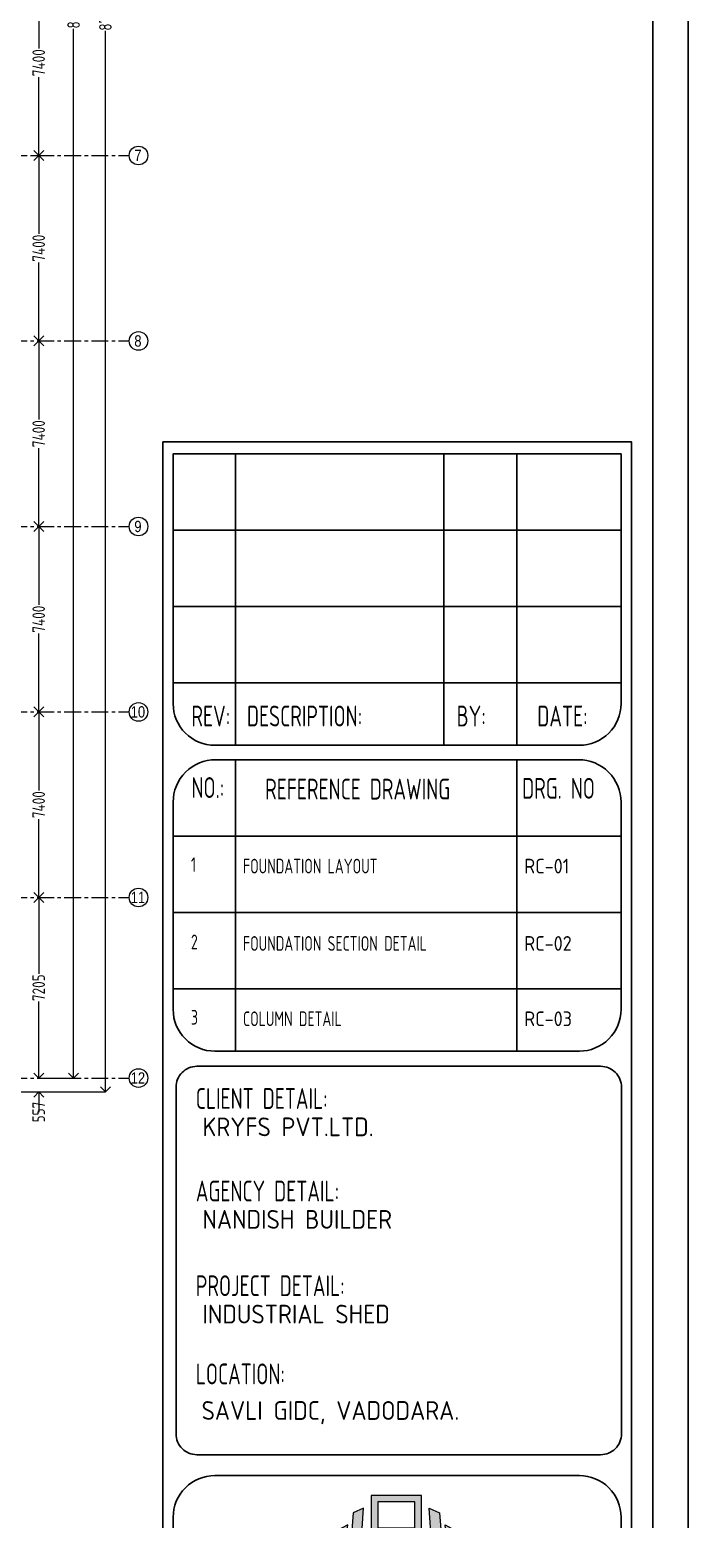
# Model space of a CAD drawing. Header units: inches. Extents: x -605 to 2991212, y -2872845 to 0.
# Drawn here: x 2361959 to 2388208, y -2734155 to -2674737 of the extents above; entities that cross this region are included whole.
import ezdxf

# ---------------------------------------------------------------- set-up
doc = ezdxf.new("R2010")
doc.units = ezdxf.units.IN
doc.header["$LTSCALE"] = 600
doc.header["$MEASUREMENT"] = 0
doc.linetypes.add('CENTER', pattern=[2, 1.25, -0.25, 0.25, -0.25])
for name, color, linetype, lineweight in [('PV_TEXT_ROMANS', 7, 'Continuous', 0), ('rDIMension', 1, 'Continuous', 18), ('rSHEET', 2, 'Continuous', 30)]:
    doc.layers.add(name, color=color, linetype=linetype, lineweight=lineweight)
doc.layers.add('SnT-CENTER2', color=8, linetype='CENTER')
doc.styles.add('DIM', font='geniso.shx', dxfattribs={"width": 0.85})
doc.styles.add('J.P', font='ARIALN.TTF')
doc.styles.get("Standard").update_dxf_attribs({"font": 'arial.ttf'})
doc.styles.add('TEXT3', font='geniso.shx')
doc.styles.add('TEXT3 0.75NA', font='geniso.shx', dxfattribs={"width": 0.75})
doc.dimstyles.new('ST-100', dxfattribs={"dimscale": 100, "dimtxt": 2.5, "dimasz": 2, "dimexe": 0.18, "dimexo": 0.0625, "dimgap": 0.2, "dimtad": 0, "dimdec": 0, "dimzin": 0, "dimdsep": 46, "dimtxsty": 'DIM', "dimblk": 'OPEN90', "dimcen": 0.09, "dimclrd": 256, "dimclrt": 7, "dimadec": 0, "dimazin": 0, "dimtfac": 1, "dimtdec": 0, "dimtofl": 0, "dimtmove": 0, "dimatfit": 3, "dimldrblk": 'OPEN90', "dimfxl": 1, "dimtolj": 1, "dimtzin": 0, "dimlwd": -1, "dimarcsym": 0})

# ---------------------------------------------------------------- blocks, each defined once
blk = doc.blocks.new('Q')
at = {"linetype": 'Continuous', "ltscale": 0.5}
h = blk.add_hatch(color=152, dxfattribs=at)
h.dxf.hatch_style = 1
h.paths.add_polyline_path([(9.79, 19.18), (9.79, 9.76), (10.5, 9.76), (10.5, 15.05), (15.19, 15.05), (15.19, 19.18)])
h.paths.add_polyline_path([(10.5, 18.5), (10.5, 15.72), (14.45, 15.72), (14.45, 18.5)], flags=16)
h = blk.add_hatch(color=10, dxfattribs=at)
h.dxf.hatch_style = 1
h.paths.add_polyline_path([(7.87, 17.31), (7.27, 9.83), (8.41, 9.62), (8.96, 17.82)])
h.paths.add_polyline_path([(17.1, 17.31), (17.7, 9.83), (16.56, 9.62), (16.01, 17.82)])
h = blk.add_hatch(color=152, dxfattribs=at)
h.dxf.hatch_style = 1
h.paths.add_polyline_path([(6.07, 15.37), (5.53, 10.52), (6.67, 10.29), (7.27, 16.02)])
h.paths.add_polyline_path([(18.9, 15.37), (19.44, 10.52), (18.3, 10.29), (17.7, 16.02)])
h = blk.add_hatch(color=152, dxfattribs=at)
h.dxf.hatch_style = 1
h.paths.add_polyline_path([(11.15, 14.43), (11.15, 9.76), (15.19, 9.76), (15.19, 10.52), (11.87, 10.52), (11.87, 13.69), (15.19, 13.69), (15.19, 14.43)])
at = {"color": 152, "linetype": 'Continuous'}
for points in [[(9.79, 19.18), (9.79, 9.76), (10.5, 9.76), (10.5, 15.05), (15.19, 15.05), (15.19, 19.18), (9.79, 19.18)], [(10.5, 18.5), (10.5, 15.72), (14.45, 15.72), (14.45, 18.5), (10.5, 18.5)], [(6.07, 15.37), (5.53, 10.52), (6.67, 10.29), (7.27, 16.02), (6.07, 15.37)], [(18.9, 15.37), (19.44, 10.52), (18.3, 10.29), (17.7, 16.02), (18.9, 15.37)], [(11.15, 14.43), (11.15, 9.76), (15.19, 9.76), (15.19, 10.52), (11.87, 10.52), (11.87, 13.69), (15.19, 13.69), (15.19, 14.43), (11.15, 14.43)]]:
    blk.add_lwpolyline(points, dxfattribs=at)
at = {"color": 10, "linetype": 'Continuous'}
for points in [[(7.87, 17.31), (7.27, 9.83), (8.41, 9.62), (8.96, 17.82), (7.87, 17.31)], [(17.1, 17.31), (17.7, 9.83), (16.56, 9.62), (16.01, 17.82), (17.1, 17.31)]]:
    blk.add_lwpolyline(points, dxfattribs=at)
at = {"linetype": 'Continuous', "insert": (1.32, 8.82), "char_height": 2, "attachment_point": 1}
blk.add_mtext_dynamic_manual_height_columns('\\pxqc;{\\fVerdana|b1|i0|c0|p34;\\C152;PARSHWA\\PCONSULTANCY }', width=23.282, gutter_width=1, heights=[6.3], dxfattribs=at)
blk = doc.blocks.new('_Open90')
at = {"color": 0, "linetype": 'ByBlock', "lineweight": -2}
for p, q in [((0, 0), (-1, 0)), ((-0.5, 0.5), (0, 0)), ((0, 0), (-0.5, -0.5))]:
    blk.add_line(p, q, dxfattribs=at)
blk = doc.blocks.new('*D1378')
at = {"layer": 'Defpoints', "color": 0, "linetype": 'ByBlock'}
for p in [(2362313, -2672350), (2361981, -2679750), (2362313, -2679750)]:
    blk.add_point(p, dxfattribs=at)
at = {"layer": 'rDIMension', "color": 0, "linetype": 'ByBlock', "lineweight": -2}
for p, q in [((2362313, -2672350), (2362313, -2672350)), ((2361981, -2679750), (2362313, -2679750))]:
    blk.add_line(p, q, dxfattribs=at)
at = {"layer": 'rDIMension'}
for p, q in [((2362313, -2672750), (2362313, -2675478)), ((2362313, -2679350), (2362313, -2676623))]:
    blk.add_line(p, q, dxfattribs=at)
at = {"layer": 'rDIMension', "linetype": 'ByBlock', "xscale": 400, "yscale": 400, "zscale": 400}
for p, rotation in [((2362313, -2672350), 90), ((2362313, -2679750), 270)]:
    blk.add_blockref('_Open90', p, dxfattribs=dict(at, rotation=rotation))
at = {"layer": 'rDIMension', "color": 7, "linetype": 'ByBlock', "insert": (2362313, -2676050), "char_height": 500, "attachment_point": 5, "rotation": 90, "style": 'DIM'}
blk.add_mtext('\\A1;7400', dxfattribs=at)
blk = doc.blocks.new('*D1379')
at = {"layer": 'Defpoints', "color": 0, "linetype": 'ByBlock'}
for p in [(2361981, -2679750), (2362312, -2687150), (2362313, -2687150)]:
    blk.add_point(p, dxfattribs=at)
at = {"layer": 'rDIMension', "color": 0, "linetype": 'ByBlock', "lineweight": -2}
for p, q in [((2361981, -2679750), (2362313, -2679750)), ((2362312, -2687150), (2362313, -2687150))]:
    blk.add_line(p, q, dxfattribs=at)
at = {"layer": 'rDIMension'}
for p, q in [((2362313, -2680150), (2362313, -2682878)), ((2362313, -2686750), (2362313, -2684023))]:
    blk.add_line(p, q, dxfattribs=at)
at = {"layer": 'rDIMension', "linetype": 'ByBlock', "xscale": 400, "yscale": 400, "zscale": 400}
for p, rotation in [((2362313, -2679750), 90), ((2362313, -2687150), 270)]:
    blk.add_blockref('_Open90', p, dxfattribs=dict(at, rotation=rotation))
at = {"layer": 'rDIMension', "color": 7, "linetype": 'ByBlock', "insert": (2362313, -2683450), "char_height": 500, "attachment_point": 5, "rotation": 90, "style": 'DIM'}
blk.add_mtext('\\A1;7400', dxfattribs=at)
blk = doc.blocks.new('*D1380')
at = {"layer": 'Defpoints', "color": 0, "linetype": 'ByBlock'}
for p in [(2362313, -2687150), (2362313, -2694550), (2362313, -2694550)]:
    blk.add_point(p, dxfattribs=at)
at = {"layer": 'rDIMension', "color": 0, "linetype": 'ByBlock', "lineweight": -2}
for p, q in [((2362313, -2687150), (2362313, -2687150)), ((2362313, -2694550), (2362313, -2694550))]:
    blk.add_line(p, q, dxfattribs=at)
at = {"layer": 'rDIMension'}
for p, q in [((2362313, -2687550), (2362313, -2690278)), ((2362313, -2694150), (2362313, -2691423))]:
    blk.add_line(p, q, dxfattribs=at)
at = {"layer": 'rDIMension', "linetype": 'ByBlock', "xscale": 400, "yscale": 400, "zscale": 400}
for p, rotation in [((2362313, -2687150), 90), ((2362313, -2694550), 270)]:
    blk.add_blockref('_Open90', p, dxfattribs=dict(at, rotation=rotation))
at = {"layer": 'rDIMension', "color": 7, "linetype": 'ByBlock', "insert": (2362313, -2690850), "char_height": 500, "attachment_point": 5, "rotation": 90, "style": 'DIM'}
blk.add_mtext('\\A1;7400', dxfattribs=at)
blk = doc.blocks.new('*D1381')
at = {"layer": 'Defpoints', "color": 0, "linetype": 'ByBlock'}
for p in [(2362313, -2694550), (2362313, -2701950), (2362313, -2701950)]:
    blk.add_point(p, dxfattribs=at)
at = {"layer": 'rDIMension', "color": 0, "linetype": 'ByBlock', "lineweight": -2}
for p, q in [((2362313, -2694550), (2362313, -2694550)), ((2362313, -2701950), (2362313, -2701950))]:
    blk.add_line(p, q, dxfattribs=at)
at = {"layer": 'rDIMension'}
for p, q in [((2362313, -2694950), (2362313, -2697678)), ((2362313, -2701550), (2362313, -2698823))]:
    blk.add_line(p, q, dxfattribs=at)
at = {"layer": 'rDIMension', "linetype": 'ByBlock', "xscale": 400, "yscale": 400, "zscale": 400}
for p, rotation in [((2362313, -2694550), 90), ((2362313, -2701950), 270)]:
    blk.add_blockref('_Open90', p, dxfattribs=dict(at, rotation=rotation))
at = {"layer": 'rDIMension', "color": 7, "linetype": 'ByBlock', "insert": (2362313, -2698250), "char_height": 500, "attachment_point": 5, "rotation": 90, "style": 'DIM'}
blk.add_mtext('\\A1;7400', dxfattribs=at)
blk = doc.blocks.new('*D1382')
at = {"layer": 'Defpoints', "color": 0, "linetype": 'ByBlock'}
for p in [(2362313, -2701950), (2362313, -2709350), (2362313, -2709350)]:
    blk.add_point(p, dxfattribs=at)
at = {"layer": 'rDIMension', "color": 0, "linetype": 'ByBlock', "lineweight": -2}
for p, q in [((2362313, -2701950), (2362313, -2701950)), ((2362313, -2709350), (2362313, -2709350))]:
    blk.add_line(p, q, dxfattribs=at)
at = {"layer": 'rDIMension'}
for p, q in [((2362313, -2702350), (2362313, -2705078)), ((2362313, -2708950), (2362313, -2706223))]:
    blk.add_line(p, q, dxfattribs=at)
at = {"layer": 'rDIMension', "linetype": 'ByBlock', "xscale": 400, "yscale": 400, "zscale": 400}
for p, rotation in [((2362313, -2701950), 90), ((2362313, -2709350), 270)]:
    blk.add_blockref('_Open90', p, dxfattribs=dict(at, rotation=rotation))
at = {"layer": 'rDIMension', "color": 7, "linetype": 'ByBlock', "insert": (2362313, -2705650), "char_height": 500, "attachment_point": 5, "rotation": 90, "style": 'DIM'}
blk.add_mtext('\\A1;7400', dxfattribs=at)
blk = doc.blocks.new('*D1383')
at = {"layer": 'Defpoints', "color": 0, "linetype": 'ByBlock'}
for p in [(2362313, -2709350), (2362313, -2716555), (2362313, -2716555)]:
    blk.add_point(p, dxfattribs=at)
at = {"layer": 'rDIMension', "color": 0, "linetype": 'ByBlock', "lineweight": -2}
for p, q in [((2362313, -2709350), (2362313, -2709350)), ((2362313, -2716555), (2362313, -2716555))]:
    blk.add_line(p, q, dxfattribs=at)
at = {"layer": 'rDIMension'}
for p, q in [((2362313, -2709750), (2362313, -2712402)), ((2362313, -2716155), (2362313, -2713504))]:
    blk.add_line(p, q, dxfattribs=at)
at = {"layer": 'rDIMension', "linetype": 'ByBlock', "xscale": 400, "yscale": 400, "zscale": 400}
for p, rotation in [((2362313, -2709350), 90), ((2362313, -2716555), 270)]:
    blk.add_blockref('_Open90', p, dxfattribs=dict(at, rotation=rotation))
at = {"layer": 'rDIMension', "color": 7, "linetype": 'ByBlock', "insert": (2362313, -2712953), "char_height": 500, "attachment_point": 5, "rotation": 90, "style": 'DIM'}
blk.add_mtext('\\A1;7205', dxfattribs=at)
blk = doc.blocks.new('*D1443')
at = {"layer": 'Defpoints', "color": 0, "linetype": 'ByBlock'}
for p in [(2362614, -2630545), (2362614, -2716555), (2363704, -2716555)]:
    blk.add_point(p, dxfattribs=at)
at = {"layer": 'rDIMension', "color": 0, "linetype": 'ByBlock', "lineweight": -2}
for p, q in [((2362614, -2630545), (2363704, -2630545)), ((2362614, -2716555), (2363704, -2716555))]:
    blk.add_line(p, q, dxfattribs=at)
at = {"layer": 'rDIMension'}
for p, q in [((2363704, -2630945), (2363704, -2672404)), ((2363704, -2716155), (2363704, -2674696))]:
    blk.add_line(p, q, dxfattribs=at)
at = {"layer": 'rDIMension', "linetype": 'ByBlock', "xscale": 400, "yscale": 400, "zscale": 400}
for p, rotation in [((2363704, -2630545), 90), ((2363704, -2716555), 270)]:
    blk.add_blockref('_Open90', p, dxfattribs=dict(at, rotation=rotation))
at = {"layer": 'rDIMension', "color": 7, "linetype": 'ByBlock', "insert": (2363704, -2673550), "char_height": 500, "attachment_point": 5, "rotation": 90, "style": 'DIM'}
blk.add_mtext('\\A1;86011 C/C', dxfattribs=at)
blk = doc.blocks.new('*D1444')
at = {"layer": 'Defpoints', "color": 0, "linetype": 'ByBlock'}
for p in [(2358843, -2629990), (2364974, -2629990), (2358843, -2717112)]:
    blk.add_point(p, dxfattribs=at)
at = {"layer": 'rDIMension', "color": 0, "linetype": 'ByBlock', "lineweight": -2}
for p, q in [((2358843, -2629990), (2364974, -2629990)), ((2358843, -2717112), (2364974, -2717112))]:
    blk.add_line(p, q, dxfattribs=at)
at = {"layer": 'rDIMension'}
for p, q in [((2364974, -2630390), (2364974, -2672320)), ((2364974, -2716712), (2364974, -2674782))]:
    blk.add_line(p, q, dxfattribs=at)
at = {"layer": 'rDIMension', "linetype": 'ByBlock', "xscale": 400, "yscale": 400, "zscale": 400}
for p, rotation in [((2364974, -2629990), 90), ((2364974, -2717112), 270)]:
    blk.add_blockref('_Open90', p, dxfattribs=dict(at, rotation=rotation))
at = {"layer": 'rDIMension', "color": 7, "linetype": 'ByBlock', "insert": (2364974, -2673551), "char_height": 500, "attachment_point": 5, "rotation": 90, "style": 'DIM'}
blk.add_mtext('\\A1;87122 O/O', dxfattribs=at)
blk = doc.blocks.new('*D1447')
at = {"layer": 'Defpoints', "color": 0, "linetype": 'ByBlock'}
for p in [(2362313, -2716555), (2362313, -2717112), (2362313, -2717112)]:
    blk.add_point(p, dxfattribs=at)
at = {"layer": 'rDIMension'}
for p, q in [((2362313, -2716155), (2362313, -2715755)), ((2362313, -2717512), (2362313, -2717912))]:
    blk.add_line(p, q, dxfattribs=at)
at = {"layer": 'rDIMension', "color": 0, "linetype": 'ByBlock', "lineweight": -2}
for p, q in [((2362313, -2716555), (2362313, -2716555)), ((2362313, -2717112), (2362313, -2717112))]:
    blk.add_line(p, q, dxfattribs=at)
at = {"layer": 'rDIMension', "linetype": 'ByBlock', "xscale": 400, "yscale": 400, "zscale": 400}
for p, rotation in [((2362313, -2716555), 270), ((2362313, -2717112), 90)]:
    blk.add_blockref('_Open90', p, dxfattribs=dict(at, rotation=rotation))
at = {"layer": 'rDIMension', "color": 7, "linetype": 'ByBlock', "insert": (2362313, -2717912), "char_height": 500, "attachment_point": 5, "rotation": 90, "style": 'DIM'}
blk.add_mtext('\\A1;557', dxfattribs=at)

msp = doc.modelspace()

# ---------------------------------------------------------------- linework, layer by layer
at = {"color": 1, "linetype": 'ByBlock'}
for centre in [(2366291.8, -2679752), (2366291.8, -2687152), (2366291.8, -2694552), (2366291.8, -2701950.4), (2366291.8, -2709352), (2366291.8, -2716555.4)]:
    msp.add_circle(centre, 372.1, dxfattribs=at)
at = {"layer": 'rSHEET'}
for p, q in [((2370165.1, -2691653.8), (2370165.1, -2703280.8)), ((2378470.1, -2691653.8), (2378470.1, -2703280.8)), ((2381376.9, -2691653.8), (2381376.9, -2703280.8)), ((2385529.4, -2694698.9), (2367673.6, -2694698.9)), ((2385529.4, -2697744.1), (2367673.6, -2697744.1)), ((2385529.4, -2700789.3), (2367673.6, -2700789.3)), ((2370165.1, -2703855.5), (2370165.1, -2715482.5)), ((2381376.9, -2703855.5), (2381376.9, -2715482.5)), ((2385529.4, -2706900.6), (2367673.6, -2706900.6)), ((2385529.4, -2709945.8), (2367673.6, -2709945.8)), ((2385529.4, -2712991), (2367673.6, -2712991))]:
    msp.add_line(p, q, dxfattribs=at)
msp.add_lwpolyline([(2388208.2, -2765195), (2388208.2, -2617194.8), (2283561.5, -2617194.8), (2283561.5, -2765195)], close=True, dxfattribs=at)
for points in [[(2386801.3, -2762728.3), (2386801.3, -2619661.4, 0.4142136), (2385744.2, -2618604.3), (2286025.5, -2618604.3, 0.4142136), (2284968.4, -2619661.4), (2284968.4, -2762728.3, 0.4142136), (2286025.5, -2763785.4), (2385744.2, -2763785.4, 0.4142136)], [(2367258.4, -2691171.2), (2385944.6, -2691171.2), (2385944.6, -2761406.4, -0.4142136), (2384283.6, -2763067.4), (2368919.4, -2763067.4, -0.4142136), (2367258.4, -2761406.4)], [(2385529.4, -2691653.8), (2385529.4, -2701619.8, -0.4142136), (2383868.4, -2703280.8), (2369334.6, -2703280.8, -0.4142136), (2367673.6, -2701619.8), (2367673.6, -2691653.8)], [(2385529.4, -2705549.7), (2385529.4, -2713821.5, -0.4142136), (2383868.4, -2715482.5), (2369334.6, -2715482.5, -0.4142136), (2367673.6, -2713821.5), (2367673.6, -2705549.7, -0.4142136), (2369367.9, -2703855.5), (2383835.1, -2703855.5, -0.4142136)], [(2384717.9, -2731581.8), (2368620.2, -2731581.8, -0.4142136), (2367789.7, -2730751.3), (2367789.7, -2716918.2, -0.4142136), (2368620.2, -2716087.7), (2384717.9, -2716087.7, -0.4142136), (2385548.4, -2716918.2), (2385548.4, -2730751.3, -0.4142136)], [(2369334.6, -2732412.3), (2383868.4, -2732412.3, -0.4142136), (2385529.4, -2734073.3), (2385529.4, -2744454.6, -0.4142136), (2383868.4, -2746115.6), (2369334.6, -2746115.6, -0.4142136), (2367673.6, -2744454.6), (2367673.6, -2734073.3, -0.4142136)]]:
    msp.add_lwpolyline(points, format="xyb", close=True, dxfattribs=at)
at = {"layer": 'SnT-CENTER2', "color": 6, "ltscale": 0.9}
for p, q in [((2299614.3, -2679750.4), (2365919.7, -2679750.4)), ((2299614.3, -2687150.4), (2365919.7, -2687150.4)), ((2299614.3, -2694550.4), (2365919.7, -2694550.4)), ((2299614.3, -2701950.4), (2365919.7, -2701950.4)), ((2299614.3, -2709350.4), (2365919.7, -2709350.4)), ((2299614.3, -2716555.4), (2365919.7, -2716555.4))]:
    msp.add_line(p, q, dxfattribs=at)

# ---------------------------------------------------------------- block references
at = {"linetype": 'Continuous', "xscale": 372.1480511317654, "yscale": 372.1480511317654, "zscale": 372.1480511317654}
msp.add_blockref('Q', (2371927.7, -2740343.5), dxfattribs=at)

# ---------------------------------------------------------------- texts
at = {"layer": 'PV_TEXT_ROMANS', "char_height": 450, "width": 931.892, "attachment_point": 1, "style": 'J.P'}
for s, insert in [('\\pxqc;7', (2365803.4, -2679525.1)), ('\\pxqc;8', (2365803.4, -2686925.1)), ('\\pxqc;9', (2365803.4, -2694325.1)), ('\\pxqc;10', (2365803.4, -2701723.5)), ('\\pxqc;11', (2365803.4, -2709125.1)), ('\\pxqc;12', (2365803.4, -2716328.5))]:
    msp.add_mtext(s, dxfattribs=dict(at, insert=insert))
at = {"layer": 'rSHEET', "style": 'TEXT3 0.75NA', "width": 0.75}
for s, height, p in [('REV:', 830.5, (2368401.4, -2702529.8)), ('DESCRIPTION:', 830.5, (2370615.3, -2702529.8)), ('BY:', 830.5, (2378978, -2702529.8)), ('DATE:', 830.5, (2382190.8, -2702529.8)), ('NO.:', 830.5, (2368401.4, -2705383.4)), ('REFERENCE DRAWING', 830.5, (2371342.1, -2705443.9)), ('DRG. NO', 830.5, (2381585.1, -2705413.5)), ('2', 587.2, (2368385, -2711420)), ('FOUNDATION SECTION DETAIL', 587.223, (2370459.2, -2711479.5)), ('3', 587.2, (2368385, -2714425.1)), ('COLUMN DETAIL', 587.223, (2370459.2, -2714484.7)), ('CLIENT DETAIL:', 830.5, (2368577.8, -2717786.3)), ('AGENCY DETAIL:', 830.5, (2368577.8, -2721478.1)), ('PROJECT DETAIL:', 830.5, (2368577.8, -2725256.7)), ('LOCATION:', 830.5, (2368577.8, -2728774.7))]:
    msp.add_text(s, height=height, dxfattribs=at).set_placement(p)
at = {"layer": 'rSHEET', "color": 1, "style": 'TEXT3 0.75NA', "width": 0.75}
for s, height, p in [('1', 587.2, (2368385, -2708334.4)), ('FOUNDATION LAYOUT', 587.223, (2370459.2, -2708393.9))]:
    msp.add_text(s, height=height, dxfattribs=at).set_placement(p)
at = {"layer": 'rSHEET', "color": 1, "style": 'TEXT3 0.75NA'}
msp.add_text('RC-01', height=587.22, dxfattribs=at).set_placement((2381670.9, -2708393.9))
at = {"layer": 'rSHEET'}
for s, height, style, p in [('RC-02', 587.22, 'TEXT3 0.75NA', (2381670.9, -2711479.5)), ('RC-03', 587.22, 'TEXT3 0.75NA', (2381670.9, -2714484.7)), ('KRYFS PVT.LTD.', 747.45, 'TEXT3', (2368842.4, -2718876)), ('NANDISH BUILDER', 747.45, 'TEXT3', (2368842.4, -2722567.8)), ('INDUSTRIAL SHED', 747.45, 'TEXT3', (2368842.4, -2726346.5)), ('SAVLI GIDC, VADODARA.', 747.45, 'TEXT3', (2368806.4, -2730190.9))]:
    msp.add_text(s, height=height, dxfattribs=dict(at, style=style)).set_placement(p)

# ---------------------------------------------------------------- dimensions: what is measured, and where the dimension line sits
at = {"layer": 'rDIMension', "color": 1, "linetype": 'ByBlock'}
for base, p1, p2, text, picture, middle in [((2364973.7203, -2629989.9396), (2358843.0939, -2717112.4272), (2358843.0939, -2629989.9396), '<> O/O', '*D1444', (2364973.7203, -2673551.1834)), ((2363703.8398107, -2716555.4396347), (2362614.2774788, -2630544.9396347), (2362614.2774788, -2716555.4396347), '<> C/C', '*D1443', (2363703.8398107, -2673550.1896347))]:
    dim = msp.add_linear_dim(base=base, p1=p1, p2=p2, angle=90, text=text, dimstyle='ST-100', override={"dimtxt": 5, "dimasz": 4, "dimexe": 0, "dimexo": 0, "dimblk": 'Open90', "dimtmove": 1, "dimfxl": 1.25, "dimtfillclr": 256, "dimarcsym": 2}, dxfattribs=at)
    dim.commit()
    dim.dimension.update_dxf_attribs({"geometry": picture, "text_midpoint": middle})
for base, p1, p2, picture, middle in [((2362312.5, -2679750.4), (2362312.5, -2672350.4), (2361981.1, -2679750.4), '*D1378', (2362312.5, -2676050.4)), ((2362312.5, -2687150.4), (2361981.1, -2679750.4), (2362312.5, -2687150.4), '*D1379', (2362312.5, -2683450.4)), ((2362312.5, -2694550.4), (2362312.5, -2687150.4), (2362312.5, -2694550.4), '*D1380', (2362312.5, -2690850.4)), ((2362312.5, -2701950.4), (2362312.5, -2694550.4), (2362312.5, -2701950.4), '*D1381', (2362312.5, -2698250.4)), ((2362312.5, -2709350.4), (2362312.5, -2701950.4), (2362312.5, -2709350.4), '*D1382', (2362312.5, -2705650.4)), ((2362312.5, -2716555.4), (2362312.5, -2709350.4), (2362312.5, -2716555.4), '*D1383', (2362312.5, -2712952.9))]:
    dim = msp.add_linear_dim(base=base, p1=p1, p2=p2, angle=90, dimstyle='ST-100', override={"dimtxt": 5, "dimasz": 4, "dimexe": 0, "dimexo": 0, "dimtmove": 1, "dimfxl": 1.25, "dimtfillclr": 256, "dimarcsym": 2}, dxfattribs=at)
    dim.commit()
    dim.dimension.update_dxf_attribs({"geometry": picture, "text_midpoint": middle})
dim = msp.add_linear_dim(base=(2362312.5, -2717112.4), p1=(2362312.5, -2716555.4), p2=(2362312.5, -2717112.4), angle=90, dimstyle='ST-100', override={"dimtxt": 5, "dimasz": 4, "dimexe": 0, "dimexo": 0, "dimblk": 'Open90', "dimtmove": 1, "dimfxl": 1.25, "dimtfillclr": 256, "dimarcsym": 2}, dxfattribs=at)
dim.commit()
dim.dimension.update_dxf_attribs({"geometry": '*D1447', "text_midpoint": (2362312.5, -2717912.4), "dimtype": 160})

doc.saveas('drawing.dxf')
